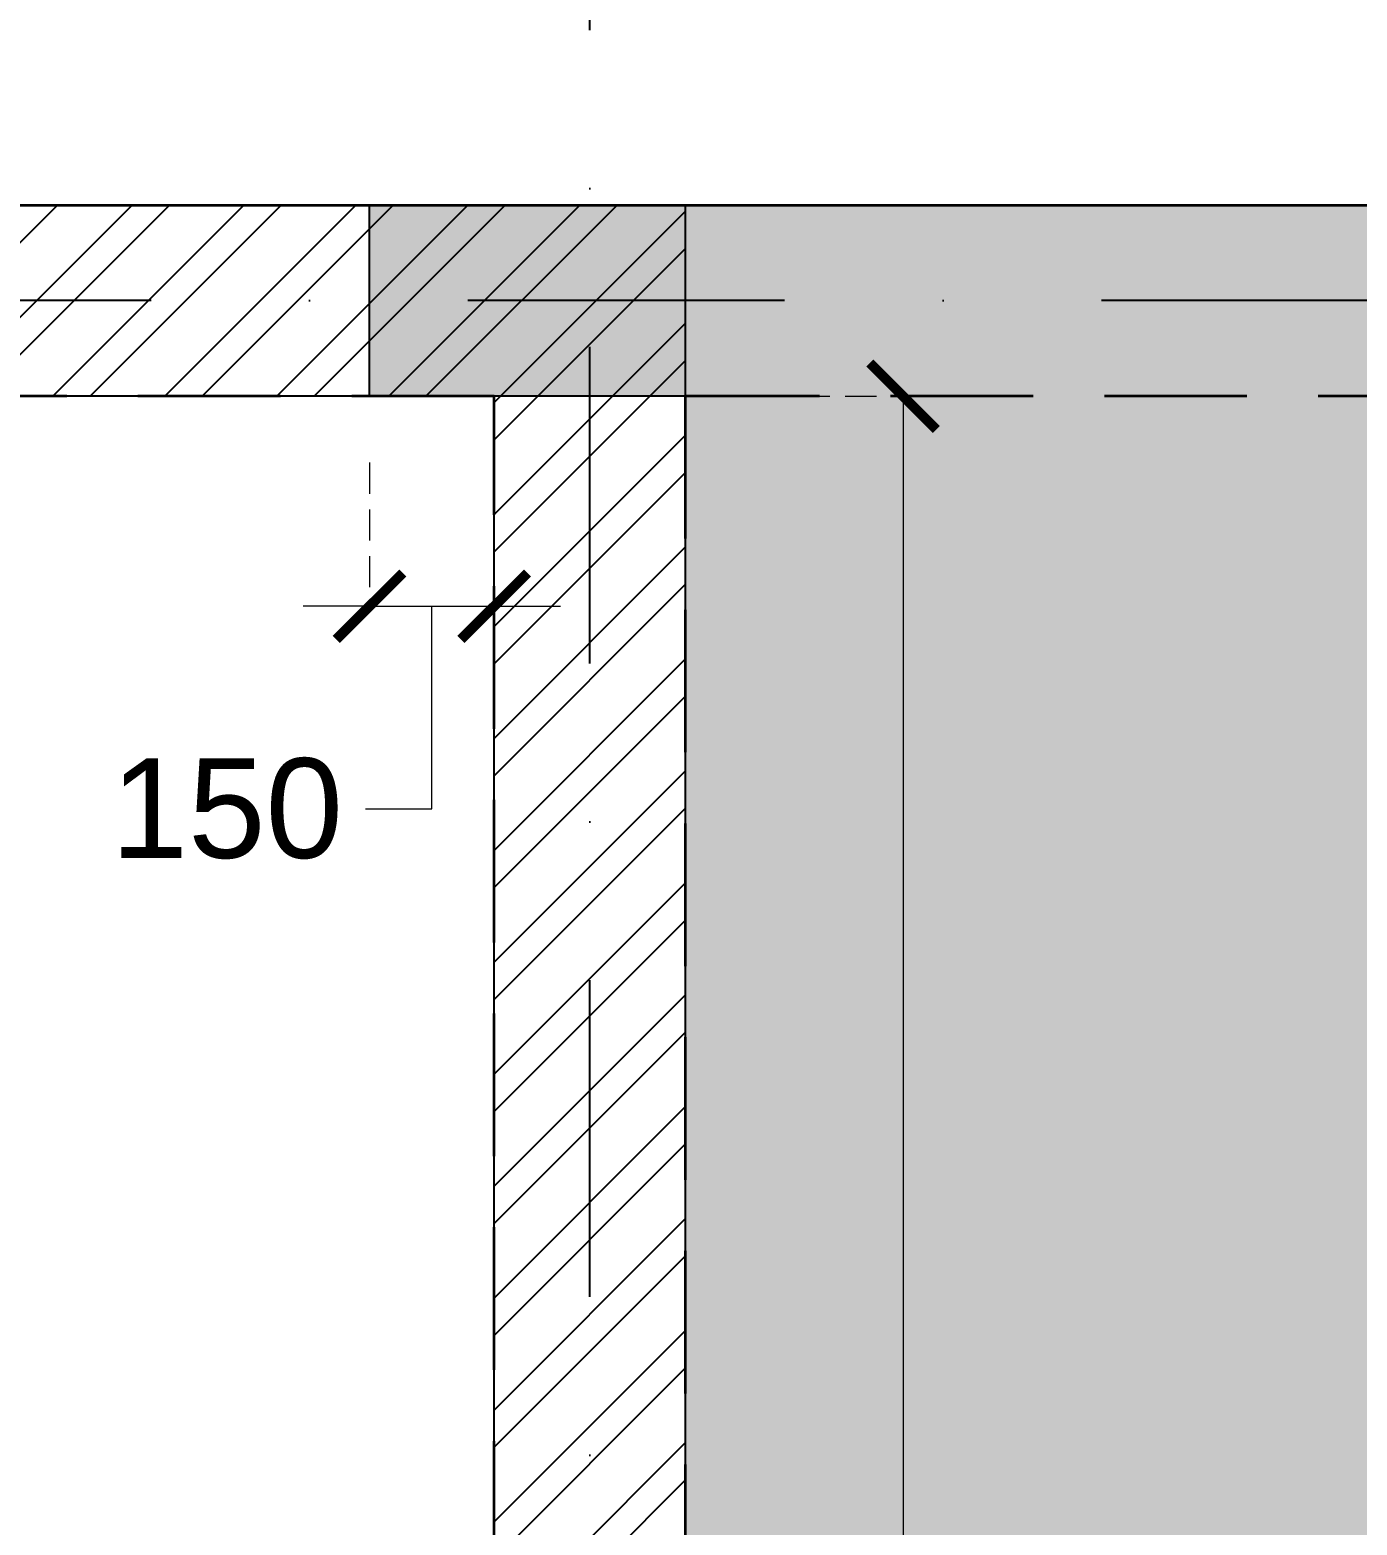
# Model space of a CAD drawing. Header units: millimetres. Extents: x -10000 to 124200, y -12045 to 23620.
# Drawn here: x 44881 to 46478, y 12031 to 13831 of the extents above; entities that cross this region are included whole.
import ezdxf

# ---------------------------------------------------------------- set-up
doc = ezdxf.new("R2010")
doc.units = ezdxf.units.MM
doc.header["$LTSCALE"] = 150
for name, pattern in [('1625E_Grid$0$DASHDOTX2', [50.8, 25.4, -12.7, 0, -12.7]), ('3BHK-W(SB)$0$HIDDEN', [0.375, 0.25, -0.125]), ('HIDDENX2', [19.05, 12.7, -6.35])]:
    doc.linetypes.add(name, pattern=pattern)
for name, color, linetype in [('1625_East Villa$0$ad-Verandah', 33, 'Continuous'), ('1625_East Villa$0$ad-Wall', 240, 'Continuous'), ('1625_East Villa$0$ad-Wall hatch', 8, 'Continuous'), ('1625E_Columns$0$ad-Column', 3, 'Continuous'), ('1625E_Columns$0$ad-Column Hatch', 125, 'Continuous'), ('1625E_Grid$0$ad-Grid', 8, '1625E_Grid$0$DASHDOTX2')]:
    doc.layers.add(name, color=color, linetype=linetype)
doc.layers.add('ad-Dimension', color=6, linetype='Continuous', lineweight=0)
doc.layers.add('ad-Framing', color=4, linetype='Continuous', lineweight=35)
doc.styles.add('ROMANS-TITLE', font='arial.ttf', dxfattribs={"width": 0.8})
doc.styles.get("Standard").update_dxf_attribs({"font": 'arial.ttf'})
doc.dimstyles.new('A-75-DIM-INT (Framing)', dxfattribs={"dimscale": 100, "dimtxt": 1.5, "dimasz": 1, "dimexe": 0, "dimexo": 0, "dimgap": 0.5, "dimtad": 0, "dimdec": 0, "dimdsep": 46, "dimtxsty": 'ROMANS-TITLE', "dimblk": 'ARCHTICK', "dimcen": 0.025, "dimclrd": 5, "dimclre": 5, "dimclrt": 256, "dimazin": 2, "dimtfac": 1, "dimtdec": 0, "dimtmove": 1, "dimatfit": 0, "dimldrblk": 'ARCHTICK', "dimfxl": 1, "dimtfill": 1, "dimtolj": 1, "dimtzin": 0, "dimarcsym": 0})

# ---------------------------------------------------------------- blocks, each defined once
blk = doc.blocks.new('1625_East Villa$0$zw$42B5')
at = {"layer": '1625_East Villa$0$ad-Wall hatch', "transparency": 33554610}
h = blk.add_hatch(dxfattribs=at)
h.set_pattern_fill('ANSI32', color=256, scale=10)
h.set_pattern_definition([(45, (-1040635.14, 674820.02), (-67.351921, 67.351921), []), (45, (-1040590.24, 674820.02), (-67.351921, 67.351921), [])])
h.paths.add_polyline_path([(12120, 13620), (12120, 10220), (11890, 10220), (11890, 13390), (7240, 13390), (7240, 8645), (4245, 8645), (4245, 8875), (4445, 8875), (4445, 9370), (4560, 9370), (4560, 8760), (7010, 8760), (7010, 10500), (6360, 10500), (6360, 10615), (7010, 10615), (7010, 13390), (4560, 13390), (4560, 10615), (5560, 10615), (5560, 10500), (4445, 10500), (4445, 13390), (230, 13390), (230, 8875), (3345, 8875), (3345, 8645), (3060, 8645), (3060, 4745), (3345, 4745), (3345, 4515), (230, 4515), (230, 230), (4995, 230), (4995, 3130), (6060, 3130), (6060, 3015), (5110, 3015), (5110, 230), (8310, 230), (8310, 3015), (6860, 3015), (6860, 3130), (8310, 3130), (8310, 4630), (5110, 4630), (5110, 3930), (4995, 3930), (4995, 4515), (4245, 4515), (4245, 4745), (8540, 4745), (8540, 230), (9240, 230), (9240, 0), (0, 0), (0, 4745), (2830, 4745), (2830, 8645), (0, 8645), (0, 13620)])
at = {"layer": '1625_East Villa$0$ad-Wall'}
blk.add_lwpolyline([(0, 13620), (12120, 13620), (12120, 10220), (11890, 10220), (11890, 13390), (7240, 13390)], dxfattribs=at)
blk = doc.blocks.new('1625_East Villa$0$zw$959F')
at = {"transparency": 33554559}
h = blk.add_hatch(color=43, dxfattribs=at)
h.dxf.hatch_style = 1
h.paths.add_polyline_path([(0, 0), (1520, 0), (1520, -4975), (0, -4975)])
at = {"layer": '1625_East Villa$0$ad-Verandah', "lineweight": 9}
blk.add_lwpolyline([(0, 0), (1520, 0), (1520, -4975), (0, -4975)], close=True, dxfattribs=at)
blk = doc.blocks.new('1625E_Columns$0$zw$6AA0')
at = {"layer": '1625E_Columns$0$ad-Column Hatch', "transparency": 33554687}
h = blk.add_hatch(color=256, dxfattribs=at)
h.dxf.hatch_style = 1
h.paths.add_polyline_path([(0, -230), (380, -230), (380, 0), (0, 0)])
at = {"layer": '1625E_Columns$0$ad-Column'}
blk.add_lwpolyline([(0, -230), (380, -230), (380, 0), (0, 0)], close=True, dxfattribs=at)
blk = doc.blocks.new('1625E_Columns')
at = {"layer": '1625E_Columns$0$ad-Column', "xscale": -1, "rotation": 359.9999999999997}
blk.add_blockref('1625E_Columns$0$zw$6AA0', (12120, 13620), dxfattribs=at)
blk = doc.blocks.new('1625_East Villa')
at = {"layer": '1625_East Villa$0$ad-Verandah'}
blk.add_blockref('1625_East Villa$0$zw$959F', (12120, 13620), dxfattribs=at)
at = {"layer": '1625_East Villa$0$ad-Wall'}
blk.add_blockref('1625_East Villa$0$zw$42B5', (0, 0), dxfattribs=at)
blk.add_blockref('1625E_Columns', (0, 0))
blk = doc.blocks.new('1625E_Grid')
at = {"layer": '1625E_Grid$0$ad-Grid', "ltscale": 0.1}
for points in [[(12005, -4460), (12005, 16170)], [(16050, 13505), (-1950, 13505)]]:
    blk.add_lwpolyline(points, dxfattribs=at)
blk = doc.blocks.new('zw$7E9D')
at = {"layer": 'ad-Framing'}
blk.add_lwpolyline([(0, 0), (13540, 0), (13540, -4975), (12120, -4975), (12120, -8875), (13540, -8875), (13540, -15670), (2480, -15670), (2480, -13620), (0, -13620), (0, -8875), (2830, -8875), (2830, -4975), (0, -4975)], close=True, dxfattribs=at)
at = {"layer": 'ad-Framing', "linetype": 'HIDDENX2', "ltscale": 0.09}
for points in [[(7240, -4745), (11890, -4745), (11890, -230), (7240, -230)], [(12120, -4745), (13310, -4745), (13310, -230), (12120, -230)]]:
    blk.add_lwpolyline(points, close=True, dxfattribs=at)
blk = doc.blocks.new('_ArchTick')
at = {"color": 0, "linetype": 'ByBlock', "const_width": 0.15}
blk.add_lwpolyline([(-0.5, -0.5), (0.5, 0.5)], dxfattribs=at)
blk = doc.blocks.new('*D28')
at = {"layer": 'ad-Dimension', "linetype": '3BHK-W(SB)$0$HIDDEN', "lineweight": -2, "transparency": 16777216}
for p, q in [((11510, -80), (11510, -252.8)), ((11660, -80), (11660, -252.8))]:
    blk.add_line(p, q, dxfattribs=at)
at = {"layer": 'ad-Dimension', "lineweight": -2, "transparency": 16777216}
for p, q in [((11510, -252.8), (11430, -252.8)), ((11510, -252.8), (11660, -252.8)), ((11585, -496.6), (11585, -252.8)), ((11660, -252.8), (11740, -252.8)), ((11505, -496.6), (11585, -496.6))]:
    blk.add_line(p, q, dxfattribs=at)
at = {"layer": 'Defpoints', "color": 0, "transparency": 16777216}
for p in [(11510, 0), (11660, 0), (11660, -252.8)]:
    blk.add_point(p, dxfattribs=at)
at = {"layer": 'ad-Dimension', "lineweight": -2, "transparency": 16777216, "xscale": 80, "yscale": 80, "zscale": 80}
blk.add_blockref('_ArchTick', (11510, -252.8), dxfattribs=at)
at = {"layer": 'ad-Dimension', "lineweight": -2, "transparency": 16777216, "xscale": 80, "yscale": 80, "zscale": 80, "rotation": 180}
blk.add_blockref('_ArchTick', (11660, -252.8), dxfattribs=at)
at = {"layer": 'ad-Dimension', "transparency": 16777216, "insert": (11338.3, -496.6), "char_height": 120, "attachment_point": 5, "bg_fill": 3, "box_fill_scale": 1.1, "bg_fill_color": 257, "bg_fill_transparency": 0}
blk.add_mtext('\\A1;150', dxfattribs=at)
blk = doc.blocks.new('*D54')
at = {"layer": 'ad-Dimension', "linetype": '3BHK-W(SB)$0$HIDDEN', "lineweight": -2, "transparency": 16777216}
for p, q in [((11970, 0), (12152, 0)), ((11970, -4515), (12152, -4515))]:
    blk.add_line(p, q, dxfattribs=at)
at = {"layer": 'ad-Dimension', "lineweight": -2, "transparency": 16777216}
for p, q in [((12152, 0), (12152, -2035.5)), ((12152, -4515), (12152, -2479.5))]:
    blk.add_line(p, q, dxfattribs=at)
at = {"layer": 'Defpoints', "color": 0, "transparency": 16777216}
for p in [(11890, 0), (12152, 0), (11890, -4515)]:
    blk.add_point(p, dxfattribs=at)
at = {"layer": 'ad-Dimension', "lineweight": -2, "transparency": 16777216, "xscale": 80, "yscale": 80, "zscale": 80}
for p, rotation in [((12152, 0), 90), ((12152, -4515), 270)]:
    blk.add_blockref('_ArchTick', p, dxfattribs=dict(at, rotation=rotation))
at = {"layer": 'ad-Dimension', "transparency": 16777216, "insert": (12152, -2257.5), "char_height": 120, "attachment_point": 5, "rotation": 90, "bg_fill": 3, "box_fill_scale": 1.1, "bg_fill_color": 257, "bg_fill_transparency": 0}
blk.add_mtext('\\A1;4515', dxfattribs=at)
blk = doc.blocks.new('zw$7D19')
at = {"layer": 'ad-Dimension'}
dim = blk.add_linear_dim(base=(12152, 0), p1=(11890, -4515), p2=(11890, 0), angle=90, dimstyle='A-75-DIM-INT (Framing)', override={"dimscale": 80, "dimexo": 1, "dimtxsty": 'Standard', "dimblk": 'ArchTick', "dimclrd": 256, "dimclre": 256, "dimfxl": 10, "dimtfill": 1, "dimtfillclr": 0}, dxfattribs=at)
dim.commit()
dim.dimension.update_dxf_attribs({"geometry": '*D54', "text_midpoint": (12152, -2257.5)})
dim = blk.add_linear_dim(base=(11660, -252.8), p1=(11510, 0), p2=(11660, 0), dimstyle='A-75-DIM-INT (Framing)', override={"dimscale": 80, "dimexo": 1, "dimtxsty": 'Standard', "dimblk": 'ArchTick', "dimclrd": 256, "dimclre": 256, "dimfxl": 10, "dimtfill": 1, "dimtfillclr": 0}, dxfattribs=at)
dim.commit()
dim.dimension.update_dxf_attribs({"geometry": '*D28', "text_midpoint": (11465, -496.6), "dimtype": 128})

msp = doc.modelspace()

# ---------------------------------------------------------------- block references
at = {"linetype": 'HIDDENX2', "ltscale": 0.09}
msp.add_blockref('1625_East Villa', (33550, 0), dxfattribs=at)

# ---------------------------------------------------------------- next in the draw order: block references
at = {"layer": 'ad-Framing', "linetype": 'HIDDENX2', "ltscale": 0.09}
msp.add_blockref('1625E_Grid', (33550, 0), dxfattribs=at)

# ---------------------------------------------------------------- next in the draw order: block references
at = {"layer": 'ad-Framing'}
msp.add_blockref('zw$7E9D', (33550, 13620), dxfattribs=at)

# ---------------------------------------------------------------- next in the draw order: block references
at = {"layer": 'ad-Dimension'}
msp.add_blockref('zw$7D19', (33780, 13390), dxfattribs=at)

doc.saveas('drawing.dxf')
